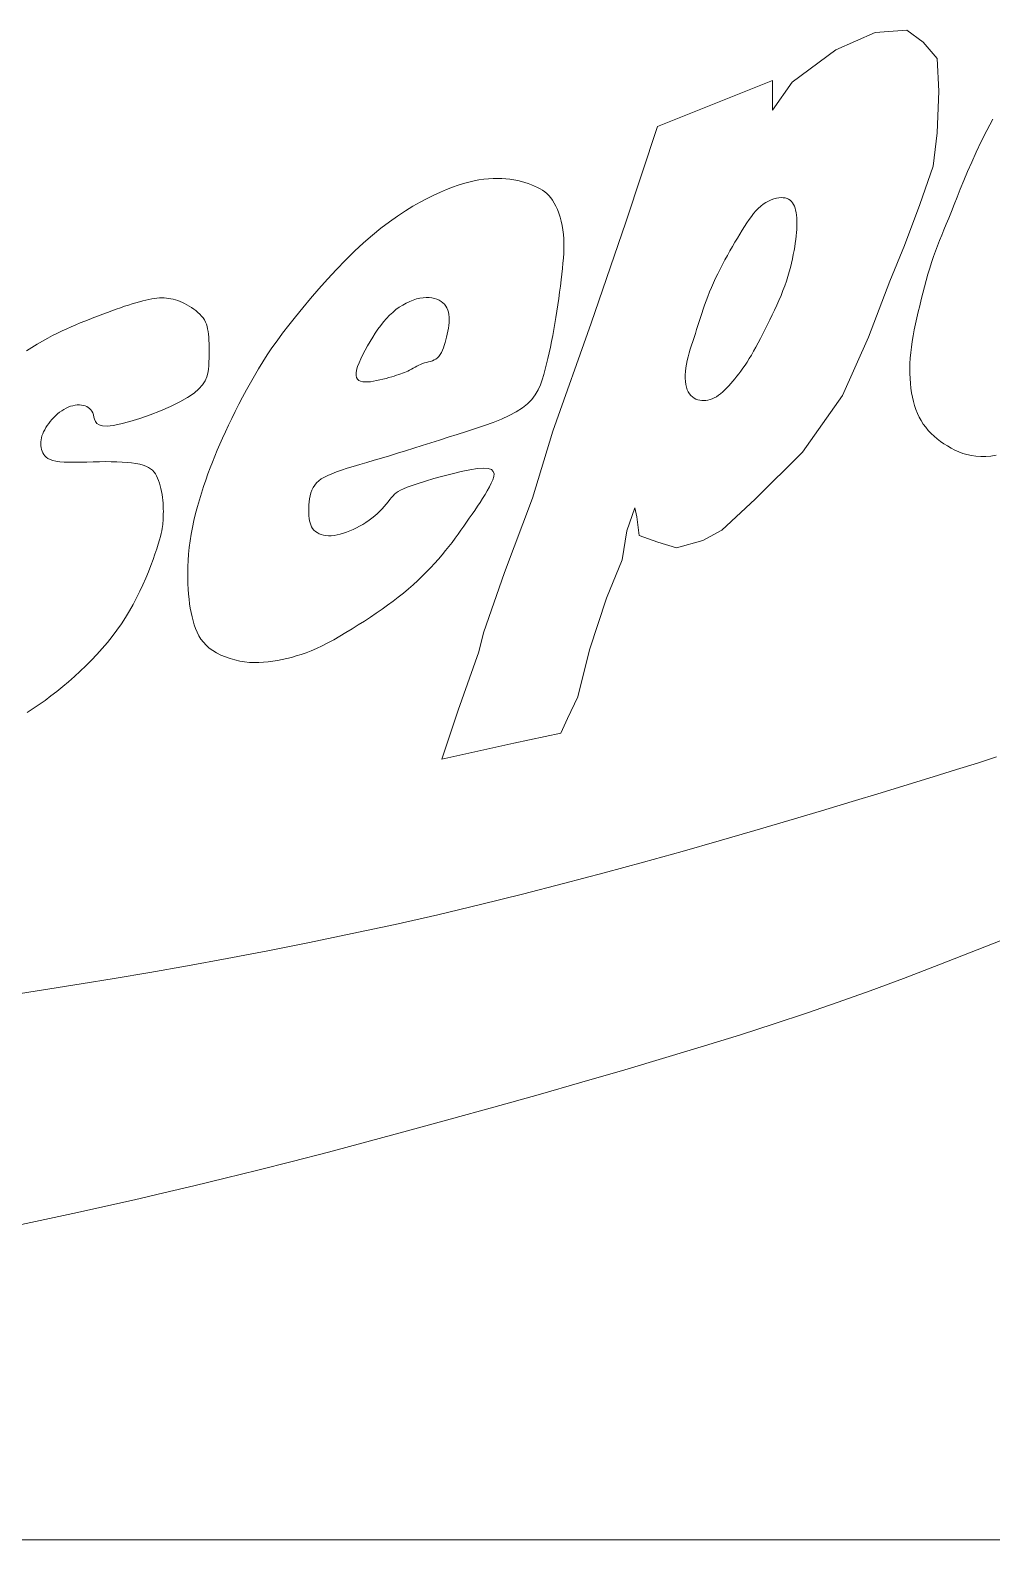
# Model space of a CAD drawing. Header units: millimetres. Extents: x 200 to 5740, y 200 to 4000.
# Drawn here: x 1493.4 to 1578.9, y 204.5 to 338.6 of the extents above; entities that cross this region are included whole.
import ezdxf
from ezdxf.enums import TextEntityAlignment as Align

# ---------------------------------------------------------------- set-up
doc = ezdxf.new("R2010")
doc.units = ezdxf.units.MM
doc.header["$LTSCALE"] = 20
for name, color, linetype, lineweight in [('圖框層', 7, 'Continuous', 20), ('標題 (ISO)', 7, 'Continuous', 50), ('輪廓線層', 7, 'Continuous', 13)]:
    doc.layers.add(name, color=color, linetype=linetype, lineweight=lineweight)
doc.styles.add('文字型式124', font='kaiu.ttf')
doc.styles.add('文字型式61', font='kaiu.ttf')
doc.styles.add('文字型式65', font='kaiu.ttf')
doc.styles.add('文字型式85', font='kaiu.ttf')
doc.styles.add('文字型式88', font='kaiu.ttf')

# ---------------------------------------------------------------- blocks, each defined once
blk = doc.blocks.new('標題欄框 ISO')
at = {"layer": '圖框層', "color": 7}
blk.add_line((85.948, 15.0347), (362.948, 15.0347), dxfattribs=at)
at = {"layer": '輪廓線層', "color": 116}
for p, q in [((154.1972, 21.6543), (154.3726, 21.7319)), ((154.3726, 21.7319), (154.513, 21.742)), ((154.513, 21.742), (154.5857, 21.6894)), ((154.5857, 21.6894), (154.6483, 21.6167)), ((154.0042, 21.5116), (154.1972, 21.6543)), ((154.6483, 21.6167), (154.6559, 21.4715)), ((153.4051, 21.3137), (153.9165, 21.5191)), ((153.9165, 21.5191), (153.9165, 21.3863)), ((153.9165, 21.3863), (154.0042, 21.5116)), ((154.6559, 21.4715), (154.6483, 21.2862)), ((154.8683, 21.2959), (154.8947, 21.346)), ((153.2639, 20.889), (153.4051, 21.3137)), ((154.6483, 21.2862), (154.6308, 21.1384)), ((154.8439, 21.2473), (154.8683, 21.2959)), ((154.8014, 21.1563), (154.8217, 21.2007)), ((154.8217, 21.2007), (154.8439, 21.2473)), ((154.6308, 21.1384), (154.5706, 20.9681)), ((154.783, 21.114), (154.8014, 21.1563)), ((152.5195, 21.0534), (152.5438, 21.0609)), ((152.5438, 21.0609), (152.5672, 21.0672)), ((152.5672, 21.0672), (152.59, 21.0724)), ((152.59, 21.0724), (152.612, 21.0765)), ((152.612, 21.0765), (152.6335, 21.0797)), ((152.6335, 21.0797), (152.6543, 21.0819)), ((152.6543, 21.0819), (152.6745, 21.0832)), ((152.6745, 21.0832), (152.6941, 21.0836)), ((152.6941, 21.0836), (152.7132, 21.0832)), ((152.7132, 21.0832), (152.7317, 21.0821)), ((152.7317, 21.0821), (152.7497, 21.0801)), ((152.7497, 21.0801), (152.7672, 21.0774)), ((152.7672, 21.0774), (152.7841, 21.0741)), ((152.7841, 21.0741), (152.8004, 21.0701)), ((152.8004, 21.0701), (152.8161, 21.0657)), ((152.8161, 21.0657), (152.8311, 21.0607)), ((152.8311, 21.0607), (152.8453, 21.0554)), ((154.7509, 21.0361), (154.7662, 21.074)), ((154.7662, 21.074), (154.783, 21.114)), ((152.351, 20.9783), (152.3822, 20.9949)), ((152.3822, 20.9949), (152.412, 21.0097)), ((152.412, 21.0097), (152.4406, 21.0229)), ((152.4406, 21.0229), (152.468, 21.0345)), ((152.468, 21.0345), (152.4942, 21.0447)), ((152.4942, 21.0447), (152.5195, 21.0534)), ((152.8453, 21.0554), (152.8588, 21.0497)), ((152.8588, 21.0497), (152.8714, 21.0437)), ((152.8714, 21.0437), (152.8832, 21.0375)), ((152.8832, 21.0375), (152.8942, 21.0308)), ((152.8942, 21.0308), (152.9044, 21.0237)), ((152.9044, 21.0237), (152.914, 21.0158)), ((152.914, 21.0158), (152.9229, 21.0071)), ((152.9229, 21.0071), (152.9313, 20.9973)), ((152.9313, 20.9973), (152.9392, 20.9863)), ((153.9224, 20.9921), (153.9338, 20.9952)), ((153.9338, 20.9952), (153.9447, 20.9971)), ((153.9447, 20.9971), (153.9549, 20.998)), ((153.9549, 20.998), (153.9644, 20.9977)), ((153.9644, 20.9977), (153.9731, 20.9965)), ((153.9731, 20.9965), (153.981, 20.9941)), ((153.981, 20.9941), (153.9881, 20.9908)), ((154.7236, 20.9672), (154.7367, 21.0005)), ((154.7367, 21.0005), (154.7509, 21.0361)), ((152.2497, 20.9161), (152.2847, 20.9391)), ((152.2847, 20.9391), (152.3184, 20.9598)), ((152.3184, 20.9598), (152.351, 20.9783)), ((152.9392, 20.9863), (152.9467, 20.974)), ((152.9467, 20.974), (152.9537, 20.9602)), ((152.9537, 20.9602), (152.9604, 20.945)), ((152.9604, 20.945), (152.9665, 20.9286)), ((152.9665, 20.9286), (152.972, 20.9112)), ((153.8223, 20.9144), (153.8323, 20.9274)), ((153.8323, 20.9274), (153.8425, 20.9393)), ((153.8425, 20.9393), (153.853, 20.9502)), ((153.853, 20.9502), (153.8639, 20.96)), ((153.8639, 20.96), (153.8752, 20.9687)), ((153.8752, 20.9687), (153.8869, 20.9762)), ((153.8869, 20.9762), (153.8988, 20.9826)), ((153.8988, 20.9826), (153.9107, 20.9879)), ((153.9107, 20.9879), (153.9224, 20.9921)), ((153.9881, 20.9908), (153.9945, 20.9865)), ((153.9945, 20.9865), (154.0002, 20.9812)), ((154.0002, 20.9812), (154.0053, 20.975)), ((154.0053, 20.975), (154.0097, 20.9679)), ((154.0097, 20.9679), (154.0134, 20.96)), ((154.0134, 20.96), (154.0166, 20.9512)), ((154.0166, 20.9512), (154.0192, 20.9417)), ((154.0192, 20.9417), (154.0213, 20.9315)), ((154.0213, 20.9315), (154.0228, 20.9205)), ((154.5706, 20.9681), (154.503, 20.7853)), ((154.6997, 20.9075), (154.7113, 20.9362)), ((154.7113, 20.9362), (154.7236, 20.9672)), ((152.1383, 20.8315), (152.1764, 20.8625)), ((152.1764, 20.8625), (152.2136, 20.8907)), ((152.2136, 20.8907), (152.2497, 20.9161)), ((152.972, 20.9112), (152.9769, 20.8929)), ((152.9769, 20.8929), (152.9811, 20.8739)), ((152.9811, 20.8739), (152.9845, 20.8544)), ((153.111, 20.4407), (153.2639, 20.889)), ((153.782, 20.8536), (153.7923, 20.8701)), ((153.7923, 20.8701), (153.8024, 20.8857)), ((153.8024, 20.8857), (153.8124, 20.9006)), ((153.8124, 20.9006), (153.8223, 20.9144)), ((154.0228, 20.9205), (154.0239, 20.9089)), ((154.0239, 20.9089), (154.0245, 20.8968)), ((154.0245, 20.8708), (154.0239, 20.857)), ((154.0245, 20.8968), (154.0247, 20.884)), ((154.0247, 20.884), (154.0245, 20.8708)), ((154.6782, 20.8553), (154.6887, 20.8807)), ((154.6887, 20.8807), (154.6997, 20.9075)), ((152.0593, 20.7601), (152.0992, 20.7973)), ((152.0992, 20.7973), (152.1383, 20.8315)), ((152.9845, 20.8544), (152.987, 20.8345)), ((152.987, 20.8345), (152.9886, 20.8143)), ((152.9886, 20.8143), (152.9893, 20.7938)), ((152.9893, 20.7938), (152.9892, 20.7729)), ((153.7381, 20.7806), (153.7493, 20.7997)), ((153.7493, 20.7997), (153.7604, 20.8183)), ((153.7604, 20.8183), (153.7713, 20.8363)), ((153.7713, 20.8363), (153.782, 20.8536)), ((154.0177, 20.7964), (154.0151, 20.7798)), ((154.0198, 20.8124), (154.0177, 20.7964)), ((154.0216, 20.8278), (154.0198, 20.8124)), ((154.0229, 20.8427), (154.0216, 20.8278)), ((154.0239, 20.857), (154.0229, 20.8427)), ((154.6492, 20.7839), (154.6585, 20.8074)), ((154.6585, 20.8074), (154.6681, 20.8311)), ((154.6681, 20.8311), (154.6782, 20.8553)), ((152.019, 20.7203), (152.0593, 20.7601)), ((152.987, 20.7293), (152.9851, 20.7064)), ((152.9884, 20.7514), (152.987, 20.7293)), ((152.9892, 20.7729), (152.9884, 20.7514)), ((153.7047, 20.7211), (153.7157, 20.7412)), ((153.7157, 20.7412), (153.7269, 20.7611)), ((153.7269, 20.7611), (153.7381, 20.7806)), ((154.0051, 20.7263), (154.0008, 20.7074)), ((154.0088, 20.7447), (154.0051, 20.7263)), ((154.0122, 20.7626), (154.0088, 20.7447)), ((154.0151, 20.7798), (154.0122, 20.7626)), ((154.503, 20.7853), (154.4378, 20.6275)), ((154.6232, 20.7105), (154.6316, 20.7359)), ((154.6316, 20.7359), (154.6403, 20.7602)), ((154.6403, 20.7602), (154.6492, 20.7839)), ((151.9391, 20.636), (151.9788, 20.6787)), ((151.9788, 20.6787), (152.019, 20.7203)), ((152.9827, 20.6826), (152.98, 20.6579)), ((152.9851, 20.7064), (152.9827, 20.6826)), ((153.6634, 20.6396), (153.6732, 20.66)), ((153.6732, 20.66), (153.6834, 20.6804)), ((153.6834, 20.6804), (153.6939, 20.7008)), ((153.6939, 20.7008), (153.7047, 20.7211)), ((153.9907, 20.668), (153.9847, 20.6477)), ((153.996, 20.6879), (153.9907, 20.668)), ((154.0008, 20.7074), (153.996, 20.6879)), ((154.6069, 20.6573), (154.6149, 20.6843)), ((154.6149, 20.6843), (154.6232, 20.7105)), ((151.8635, 20.5502), (151.9006, 20.5929)), ((151.9006, 20.5929), (151.9391, 20.636)), ((152.9736, 20.6054), (152.97, 20.5781)), ((152.9769, 20.6321), (152.9736, 20.6054)), ((152.98, 20.6579), (152.9769, 20.6321)), ((153.6366, 20.5792), (153.6451, 20.5992)), ((153.6451, 20.5992), (153.6541, 20.6193)), ((153.6541, 20.6193), (153.6634, 20.6396)), ((153.9708, 20.606), (153.9628, 20.5848)), ((153.9781, 20.627), (153.9708, 20.606)), ((153.9847, 20.6477), (153.9781, 20.627)), ((154.4378, 20.6275), (154.3424, 20.3776)), ((154.5842, 20.5738), (154.5915, 20.6019)), ((154.5915, 20.6019), (154.5991, 20.6298)), ((154.5991, 20.6298), (154.6069, 20.6573)), ((151.0543, 20.521), (151.0712, 20.5264)), ((151.0712, 20.5264), (151.0874, 20.5313)), ((151.0874, 20.5313), (151.1029, 20.5357)), ((151.1029, 20.5357), (151.1177, 20.5397)), ((151.1177, 20.5397), (151.1318, 20.5431)), ((151.1318, 20.5431), (151.1451, 20.5461)), ((151.1451, 20.5461), (151.1577, 20.5485)), ((151.1577, 20.5485), (151.1697, 20.5503)), ((151.1697, 20.5503), (151.181, 20.5516)), ((151.181, 20.5516), (151.1919, 20.5525)), ((151.1919, 20.5525), (151.2025, 20.5527)), ((151.2025, 20.5527), (151.2128, 20.5525)), ((151.2128, 20.5525), (151.2229, 20.5517)), ((151.2229, 20.5517), (151.2329, 20.5505)), ((151.2329, 20.5505), (151.2429, 20.5487)), ((151.2429, 20.5487), (151.253, 20.5464)), ((151.253, 20.5464), (151.2632, 20.5436)), ((151.2632, 20.5436), (151.2733, 20.5403)), ((151.2733, 20.5403), (151.2835, 20.5365)), ((151.2835, 20.5365), (151.2937, 20.5322)), ((151.2937, 20.5322), (151.3039, 20.5274)), ((151.3039, 20.5274), (151.3142, 20.522)), ((151.8285, 20.5086), (151.8635, 20.5502)), ((152.2732, 20.5209), (152.2886, 20.5294)), ((152.2886, 20.5294), (152.3041, 20.5368)), ((152.3041, 20.5368), (152.3194, 20.5429)), ((152.3194, 20.5429), (152.3346, 20.5477)), ((152.3346, 20.5477), (152.3494, 20.5512)), ((152.3494, 20.5512), (152.3637, 20.5535)), ((152.3637, 20.5535), (152.3774, 20.5544)), ((152.3774, 20.5544), (152.3905, 20.5542)), ((152.3905, 20.5542), (152.4029, 20.5528)), ((152.4029, 20.5528), (152.4146, 20.5504)), ((152.4146, 20.5504), (152.4253, 20.5469)), ((152.4253, 20.5469), (152.4352, 20.5424)), ((152.4352, 20.5424), (152.444, 20.5371)), ((152.444, 20.5371), (152.4519, 20.5309)), ((152.4519, 20.5309), (152.4586, 20.524)), ((152.9662, 20.5503), (152.9622, 20.5222)), ((152.97, 20.5781), (152.9662, 20.5503)), ((153.6142, 20.521), (153.6212, 20.5401)), ((153.6212, 20.5401), (153.6286, 20.5595)), ((153.6286, 20.5595), (153.6366, 20.5792)), ((153.9449, 20.5417), (153.9352, 20.5201)), ((153.9541, 20.5633), (153.9449, 20.5417)), ((153.9628, 20.5848), (153.9541, 20.5633)), ((154.5703, 20.5179), (154.5771, 20.5458)), ((154.5771, 20.5458), (154.5842, 20.5738)), ((150.8601, 20.4493), (150.8803, 20.4573)), ((150.8803, 20.4573), (150.9006, 20.4653)), ((150.9006, 20.4653), (150.9208, 20.4731)), ((150.9208, 20.4731), (150.941, 20.4808)), ((150.941, 20.4808), (150.961, 20.4883)), ((150.961, 20.4883), (150.9807, 20.4955)), ((150.9807, 20.4955), (150.9999, 20.5024)), ((150.9999, 20.5024), (151.0187, 20.509)), ((151.0187, 20.509), (151.0368, 20.5152)), ((151.0368, 20.5152), (151.0543, 20.521)), ((151.3142, 20.522), (151.3245, 20.5162)), ((151.3245, 20.5162), (151.3347, 20.5099)), ((151.3347, 20.5099), (151.3446, 20.5031)), ((151.3446, 20.5031), (151.3542, 20.4959)), ((151.3542, 20.4959), (151.3632, 20.4883)), ((151.3632, 20.4883), (151.3717, 20.4804)), ((151.3717, 20.4804), (151.3793, 20.4721)), ((151.3793, 20.4721), (151.386, 20.4635)), ((151.386, 20.4635), (151.3918, 20.4545)), ((151.7663, 20.4314), (151.796, 20.4688)), ((151.796, 20.4688), (151.8285, 20.5086)), ((152.188, 20.4463), (152.201, 20.4613)), ((152.201, 20.4613), (152.2144, 20.4754)), ((152.2144, 20.4754), (152.2284, 20.4884)), ((152.2284, 20.4884), (152.2429, 20.5004)), ((152.2429, 20.5004), (152.2579, 20.5112)), ((152.2579, 20.5112), (152.2732, 20.5209)), ((152.4586, 20.524), (152.4644, 20.5162)), ((152.4644, 20.5162), (152.4692, 20.5077)), ((152.4692, 20.5077), (152.473, 20.4985)), ((152.473, 20.4985), (152.4759, 20.4886)), ((152.4759, 20.4886), (152.4779, 20.4781)), ((152.4779, 20.4781), (152.479, 20.467)), ((152.479, 20.467), (152.4793, 20.4552)), ((152.9536, 20.4662), (152.949, 20.4386)), ((152.958, 20.4941), (152.9536, 20.4662)), ((152.9622, 20.5222), (152.958, 20.4941)), ((153.5902, 20.4475), (153.5958, 20.4655)), ((153.5958, 20.4655), (153.6016, 20.4838)), ((153.6016, 20.4838), (153.6077, 20.5022)), ((153.6077, 20.5022), (153.6142, 20.521)), ((153.9149, 20.4768), (153.9045, 20.4553)), ((153.9252, 20.4984), (153.9149, 20.4768)), ((153.9352, 20.5201), (153.9252, 20.4984)), ((154.5516, 20.4366), (154.5574, 20.4633)), ((154.5574, 20.4633), (154.5637, 20.4904)), ((154.5637, 20.4904), (154.5703, 20.5179)), ((150.7173, 20.3854), (150.7387, 20.3962)), ((150.7387, 20.3962), (150.7595, 20.4062)), ((150.7595, 20.4062), (150.7799, 20.4156)), ((150.7799, 20.4156), (150.8001, 20.4245)), ((150.8001, 20.4245), (150.8201, 20.433)), ((150.8201, 20.433), (150.84, 20.4412)), ((150.84, 20.4412), (150.8601, 20.4493)), ((151.3918, 20.4545), (151.3965, 20.4453)), ((151.3965, 20.4453), (151.4004, 20.4356)), ((151.4004, 20.4356), (151.4036, 20.4253)), ((151.4036, 20.4253), (151.4061, 20.4145)), ((151.4061, 20.4145), (151.4081, 20.403)), ((151.4081, 20.403), (151.4096, 20.3908)), ((151.4096, 20.3908), (151.4108, 20.3778)), ((151.7146, 20.3625), (151.7393, 20.3961)), ((151.7393, 20.3961), (151.7663, 20.4314)), ((152.1396, 20.378), (152.1512, 20.3962)), ((152.1512, 20.3962), (152.1631, 20.4137)), ((152.1631, 20.4137), (152.1754, 20.4304)), ((152.1754, 20.4304), (152.188, 20.4463)), ((152.4709, 20.3917), (152.4679, 20.3788)), ((152.4736, 20.4047), (152.4709, 20.3917)), ((152.4759, 20.4177), (152.4736, 20.4047)), ((152.4776, 20.4305), (152.4759, 20.4177)), ((152.4788, 20.4431), (152.4776, 20.4305)), ((152.4793, 20.4552), (152.4788, 20.4431)), ((152.9443, 20.4116), (152.9394, 20.3851)), ((152.9402, 19.9605), (153.111, 20.4407)), ((152.949, 20.4386), (152.9443, 20.4116)), ((153.5679, 20.3769), (153.5736, 20.3944)), ((153.5736, 20.3944), (153.5791, 20.412)), ((153.5791, 20.412), (153.5846, 20.4297)), ((153.5846, 20.4297), (153.5902, 20.4475)), ((153.8731, 20.3925), (153.8627, 20.3724)), ((153.8835, 20.4131), (153.8731, 20.3925)), ((153.894, 20.4341), (153.8835, 20.4131)), ((153.9045, 20.4553), (153.894, 20.4341)), ((154.5412, 20.3844), (154.5461, 20.4103)), ((154.5461, 20.4103), (154.5516, 20.4366)), ((150.6012, 20.3168), (150.6254, 20.3325)), ((150.6254, 20.3325), (150.6492, 20.3472)), ((150.6492, 20.3472), (150.6726, 20.361)), ((150.6726, 20.361), (150.6953, 20.3737)), ((150.6953, 20.3737), (150.7173, 20.3854)), ((151.4108, 20.3778), (151.4117, 20.3639)), ((151.4117, 20.3639), (151.4123, 20.3493)), ((151.4123, 20.3493), (151.4127, 20.334)), ((151.4127, 20.334), (151.4128, 20.3181)), ((151.6707, 20.2991), (151.6918, 20.3303)), ((151.6918, 20.3303), (151.7146, 20.3625)), ((152.106, 20.3204), (152.1168, 20.3399)), ((152.1168, 20.3399), (152.1281, 20.3592)), ((152.1281, 20.3592), (152.1396, 20.378)), ((152.4537, 20.3303), (152.4494, 20.3196)), ((152.4576, 20.3417), (152.4537, 20.3303)), ((152.4612, 20.3537), (152.4576, 20.3417)), ((152.4647, 20.3661), (152.4612, 20.3537)), ((152.4679, 20.3788), (152.4647, 20.3661)), ((152.9291, 20.3336), (152.9237, 20.3086)), ((152.9343, 20.3591), (152.9291, 20.3336)), ((152.9394, 20.3851), (152.9343, 20.3591)), ((153.5459, 20.308), (153.551, 20.3251)), ((153.551, 20.3251), (153.5565, 20.3422)), ((153.5565, 20.3422), (153.5621, 20.3595)), ((153.5621, 20.3595), (153.5679, 20.3769)), ((153.8424, 20.334), (153.8324, 20.3159)), ((153.8525, 20.3528), (153.8424, 20.334)), ((153.8627, 20.3724), (153.8525, 20.3528)), ((154.3424, 20.3776), (154.2271, 20.1196)), ((154.5304, 20.3094), (154.5333, 20.334)), ((154.5333, 20.334), (154.5369, 20.359)), ((154.5369, 20.359), (154.5412, 20.3844)), ((151.4116, 20.2686), (151.4107, 20.2518)), ((151.4123, 20.2853), (151.4116, 20.2686)), ((151.4127, 20.3019), (151.4123, 20.2853)), ((151.4128, 20.3181), (151.4127, 20.3019)), ((151.632, 20.2378), (151.6509, 20.2684)), ((151.6509, 20.2684), (151.6707, 20.2991)), ((152.0726, 20.2472), (152.0789, 20.264)), ((152.0789, 20.264), (152.0868, 20.2821)), ((152.0868, 20.2821), (152.0959, 20.301)), ((152.0959, 20.301), (152.106, 20.3204)), ((152.3527, 20.2573), (152.3442, 20.2535)), ((152.3613, 20.2606), (152.3527, 20.2573)), ((152.3701, 20.2634), (152.3613, 20.2606)), ((152.379, 20.2658), (152.3701, 20.2634)), ((152.3878, 20.2681), (152.379, 20.2658)), ((152.3964, 20.2705), (152.3878, 20.2681)), ((152.4048, 20.2733), (152.3964, 20.2705)), ((152.4129, 20.2767), (152.4048, 20.2733)), ((152.4205, 20.2809), (152.4129, 20.2767)), ((152.4275, 20.2863), (152.4205, 20.2809)), ((152.4338, 20.2929), (152.4275, 20.2863)), ((152.4395, 20.3008), (152.4338, 20.2929)), ((152.4447, 20.3097), (152.4395, 20.3008)), ((152.4494, 20.3196), (152.4447, 20.3097)), ((152.9123, 20.2596), (152.9063, 20.2356)), ((152.9181, 20.2839), (152.9123, 20.2596)), ((152.9237, 20.3086), (152.9181, 20.2839)), ((153.5313, 20.2416), (153.5339, 20.2579)), ((153.5339, 20.2579), (153.5372, 20.2745)), ((153.5372, 20.2745), (153.5413, 20.2912)), ((153.5413, 20.2912), (153.5459, 20.308)), ((153.8035, 20.2674), (153.7942, 20.2533)), ((153.8129, 20.2826), (153.8035, 20.2674)), ((153.8226, 20.2987), (153.8129, 20.2826)), ((153.8324, 20.3159), (153.8226, 20.2987)), ((154.5264, 20.2386), (154.5269, 20.2617)), ((154.5269, 20.2617), (154.5283, 20.2853)), ((154.5283, 20.2853), (154.5304, 20.3094)), ((151.4024, 20.2012), (151.3949, 20.1839)), ((151.4069, 20.2181), (151.4024, 20.2012)), ((151.4094, 20.235), (151.4069, 20.2181)), ((151.4107, 20.2518), (151.4094, 20.235)), ((151.5959, 20.1756), (151.6138, 20.207)), ((151.6138, 20.207), (151.632, 20.2378)), ((152.0657, 20.2074), (152.0658, 20.2186)), ((152.0679, 20.1984), (152.0657, 20.2074)), ((152.0658, 20.2186), (152.0682, 20.2319)), ((152.0721, 20.1912), (152.0679, 20.1984)), ((152.0682, 20.2319), (152.0726, 20.2472)), ((152.0782, 20.1859), (152.0721, 20.1912)), ((152.1852, 20.1914), (152.1712, 20.188)), ((152.1988, 20.195), (152.1852, 20.1914)), ((152.2119, 20.1987), (152.1988, 20.195)), ((152.2242, 20.2022), (152.2119, 20.1987)), ((152.2354, 20.2055), (152.2242, 20.2022)), ((152.2457, 20.2086), (152.2354, 20.2055)), ((152.2552, 20.2115), (152.2457, 20.2086)), ((152.2641, 20.2145), (152.2552, 20.2115)), ((152.2725, 20.2175), (152.2641, 20.2145)), ((152.2805, 20.2206), (152.2725, 20.2175)), ((152.2883, 20.224), (152.2805, 20.2206)), ((152.296, 20.2277), (152.2883, 20.224)), ((152.3038, 20.2317), (152.296, 20.2277)), ((152.3116, 20.236), (152.3038, 20.2317)), ((152.3196, 20.2405), (152.3116, 20.236)), ((152.3277, 20.245), (152.3196, 20.2405)), ((152.3359, 20.2494), (152.3277, 20.245)), ((152.3442, 20.2535), (152.3359, 20.2494)), ((152.9, 20.212), (152.893, 20.1887)), ((152.9063, 20.2356), (152.9, 20.212)), ((153.5287, 20.2101), (153.5296, 20.2256)), ((153.5287, 20.1952), (153.5287, 20.2101)), ((153.5296, 20.1811), (153.5287, 20.1952)), ((153.5296, 20.2256), (153.5313, 20.2416)), ((153.7491, 20.1934), (153.7402, 20.1828)), ((153.758, 20.2043), (153.7491, 20.1934)), ((153.767, 20.2156), (153.758, 20.2043)), ((153.7759, 20.2275), (153.767, 20.2156)), ((153.785, 20.24), (153.7759, 20.2275)), ((153.7942, 20.2533), (153.785, 20.24)), ((154.5265, 20.216), (154.5264, 20.2386)), ((154.5275, 20.1939), (154.5265, 20.216)), ((154.5291, 20.1725), (154.5275, 20.1939)), ((151.3456, 20.1297), (151.3173, 20.1105)), ((151.3674, 20.1483), (151.3456, 20.1297)), ((151.3835, 20.1663), (151.3674, 20.1483)), ((151.3949, 20.1839), (151.3835, 20.1663)), ((151.5613, 20.1118), (151.5784, 20.1438)), ((151.5784, 20.1438), (151.5959, 20.1756)), ((152.0859, 20.1822), (152.0782, 20.1859)), ((152.0951, 20.18), (152.0859, 20.1822)), ((152.1057, 20.179), (152.0951, 20.18)), ((152.1174, 20.1792), (152.1057, 20.179)), ((152.13, 20.1803), (152.1174, 20.1792)), ((152.1434, 20.1823), (152.13, 20.1803)), ((152.1572, 20.1849), (152.1434, 20.1823)), ((152.1712, 20.188), (152.1572, 20.1849)), ((152.8619, 20.1224), (152.8465, 20.1018)), ((152.8744, 20.1438), (152.8619, 20.1224)), ((152.8846, 20.1659), (152.8744, 20.1438)), ((152.893, 20.1887), (152.8846, 20.1659)), ((153.5313, 20.1678), (153.5296, 20.1811)), ((153.534, 20.1555), (153.5313, 20.1678)), ((153.5376, 20.1444), (153.534, 20.1555)), ((153.5422, 20.1345), (153.5376, 20.1444)), ((153.5475, 20.1259), (153.5422, 20.1345)), ((153.5537, 20.1185), (153.5475, 20.1259)), ((153.6858, 20.1269), (153.6765, 20.1198)), ((153.695, 20.1348), (153.6858, 20.1269)), ((153.7041, 20.1435), (153.695, 20.1348)), ((153.7132, 20.1527), (153.7041, 20.1435)), ((153.7223, 20.1623), (153.7132, 20.1527)), ((153.7313, 20.1724), (153.7223, 20.1623)), ((153.7402, 20.1828), (153.7313, 20.1724)), ((154.5314, 20.1516), (154.5291, 20.1725)), ((154.5344, 20.1313), (154.5314, 20.1516)), ((154.5381, 20.1116), (154.5344, 20.1313)), ((150.7671, 20.0573), (150.7575, 20.0512)), ((150.7769, 20.0626), (150.7671, 20.0573)), ((150.7869, 20.0672), (150.7769, 20.0626)), ((150.797, 20.0708), (150.7869, 20.0672)), ((150.807, 20.0737), (150.797, 20.0708)), ((150.817, 20.0756), (150.807, 20.0737)), ((150.8268, 20.0768), (150.817, 20.0756)), ((150.8362, 20.0771), (150.8268, 20.0768)), ((150.8453, 20.0765), (150.8362, 20.0771)), ((150.8538, 20.0752), (150.8453, 20.0765)), ((150.8618, 20.073), (150.8538, 20.0752)), ((150.8691, 20.0699), (150.8618, 20.073)), ((150.8758, 20.066), (150.8691, 20.0699)), ((150.8818, 20.0612), (150.8758, 20.066)), ((150.8871, 20.0555), (150.8818, 20.0612)), ((150.8916, 20.0488), (150.8871, 20.0555)), ((151.2411, 20.0707), (151.1966, 20.0513)), ((151.282, 20.0906), (151.2411, 20.0707)), ((151.3173, 20.1105), (151.282, 20.0906)), ((151.5288, 20.0483), (151.5448, 20.0799)), ((151.5448, 20.0799), (151.5613, 20.1118)), ((152.8048, 20.0636), (152.7776, 20.0462)), ((152.8276, 20.0822), (152.8048, 20.0636)), ((152.8465, 20.1018), (152.8276, 20.0822)), ((153.5605, 20.1123), (153.5537, 20.1185)), ((153.5679, 20.1071), (153.5605, 20.1123)), ((153.5758, 20.103), (153.5679, 20.1071)), ((153.5841, 20.0998), (153.5758, 20.103)), ((153.5928, 20.0976), (153.5841, 20.0998)), ((153.6016, 20.0964), (153.5928, 20.0976)), ((153.6107, 20.096), (153.6016, 20.0964)), ((153.62, 20.0966), (153.6107, 20.096)), ((153.6293, 20.0981), (153.62, 20.0966)), ((153.6388, 20.1005), (153.6293, 20.0981)), ((153.6482, 20.1039), (153.6388, 20.1005)), ((153.6577, 20.1082), (153.6482, 20.1039)), ((153.6671, 20.1135), (153.6577, 20.1082)), ((153.6765, 20.1198), (153.6671, 20.1135)), ((154.2271, 20.1196), (154.0492, 19.8667)), ((154.5426, 20.0926), (154.5381, 20.1116)), ((154.5477, 20.0742), (154.5426, 20.0926)), ((154.5537, 20.0565), (154.5477, 20.0742)), ((154.5605, 20.0394), (154.5537, 20.0565)), ((150.6998, 19.9945), (150.6933, 19.9854)), ((150.7068, 20.0034), (150.6998, 19.9945)), ((150.7143, 20.0122), (150.7068, 20.0034)), ((150.7222, 20.0208), (150.7143, 20.0122)), ((150.7305, 20.0291), (150.7222, 20.0208)), ((150.7392, 20.037), (150.7305, 20.0291)), ((150.7482, 20.0443), (150.7392, 20.037)), ((150.7575, 20.0512), (150.7482, 20.0443)), ((150.8955, 20.0412), (150.8916, 20.0488)), ((150.8985, 20.0325), (150.8955, 20.0412)), ((150.901, 20.023), (150.8985, 20.0325)), ((150.9037, 20.0131), (150.901, 20.023)), ((150.9078, 20.0036), (150.9037, 20.0131)), ((150.9143, 19.9952), (150.9078, 20.0036)), ((150.9243, 19.9884), (150.9143, 19.9952)), ((150.9388, 19.9841), (150.9243, 19.9884)), ((151.0201, 19.9923), (150.9859, 19.9855)), ((151.0602, 20.0029), (151.0201, 19.9923)), ((151.1042, 20.0168), (151.0602, 20.0029)), ((151.1503, 20.0331), (151.1042, 20.0168)), ((151.1966, 20.0513), (151.1503, 20.0331)), ((151.4989, 19.9868), (151.5135, 20.0172)), ((151.5135, 20.0172), (151.5288, 20.0483)), ((152.6756, 19.9995), (152.6368, 19.9854)), ((152.7124, 20.0142), (152.6756, 19.9995)), ((152.7466, 20.0298), (152.7124, 20.0142)), ((152.7776, 20.0462), (152.7466, 20.0298)), ((154.5682, 20.023), (154.5605, 20.0394)), ((154.5768, 20.0072), (154.5682, 20.023)), ((154.5864, 19.9921), (154.5768, 20.0072)), ((154.597, 19.9777), (154.5864, 19.9921)), ((150.6657, 19.9217), (150.6647, 19.9128)), ((150.6675, 19.9306), (150.6657, 19.9217)), ((150.67, 19.9397), (150.6675, 19.9306)), ((150.6733, 19.9488), (150.67, 19.9397)), ((150.6774, 19.958), (150.6733, 19.9488)), ((150.682, 19.9671), (150.6774, 19.958)), ((150.6874, 19.9763), (150.682, 19.9671)), ((150.6933, 19.9854), (150.6874, 19.9763)), ((150.959, 19.9829), (150.9388, 19.9841)), ((150.9859, 19.9855), (150.959, 19.9829)), ((151.4599, 19.9021), (151.4721, 19.9293)), ((151.4721, 19.9293), (151.4851, 19.9575)), ((151.4851, 19.9575), (151.4989, 19.9868)), ((152.436, 19.9206), (152.3973, 19.9083)), ((152.4755, 19.9332), (152.436, 19.9206)), ((152.5155, 19.9459), (152.4755, 19.9332)), ((152.5562, 19.9587), (152.5155, 19.9459)), ((152.5968, 19.9719), (152.5562, 19.9587)), ((152.6368, 19.9854), (152.5968, 19.9719)), ((152.85, 19.6624), (152.9402, 19.9605)), ((154.6085, 19.9639), (154.597, 19.9777)), ((154.6208, 19.9508), (154.6085, 19.9639)), ((154.634, 19.9383), (154.6208, 19.9508)), ((154.6479, 19.9265), (154.634, 19.9383)), ((154.6625, 19.9152), (154.6479, 19.9265)), ((150.6647, 19.9128), (150.6645, 19.9042)), ((150.6645, 19.9042), (150.665, 19.8957)), ((150.665, 19.8957), (150.6662, 19.8874)), ((150.6662, 19.8874), (150.6681, 19.8794)), ((150.6681, 19.8794), (150.6707, 19.8717)), ((150.6707, 19.8717), (150.6739, 19.8643)), ((150.6739, 19.8643), (150.6778, 19.8572)), ((150.6778, 19.8572), (150.6827, 19.8506)), ((151.4375, 19.8493), (151.4484, 19.8755)), ((151.4484, 19.8755), (151.4599, 19.9021)), ((152.2492, 19.862), (152.2139, 19.8513)), ((152.2851, 19.8731), (152.2492, 19.862)), ((152.3218, 19.8845), (152.2851, 19.8731)), ((152.3592, 19.8963), (152.3218, 19.8845)), ((152.3973, 19.9083), (152.3592, 19.8963)), ((154.0492, 19.8667), (153.8386, 19.6588)), ((154.6777, 19.9046), (154.6625, 19.9152)), ((154.6934, 19.8946), (154.6777, 19.9046)), ((154.7096, 19.8851), (154.6934, 19.8946)), ((154.7264, 19.8765), (154.7096, 19.8851)), ((154.7437, 19.8686), (154.7264, 19.8765)), ((154.7617, 19.8618), (154.7437, 19.8686)), ((154.7804, 19.8562), (154.7617, 19.8618)), ((154.7999, 19.8518), (154.7804, 19.8562)), ((154.9108, 19.8534), (154.8871, 19.8499)), ((150.6827, 19.8506), (150.6888, 19.8445)), ((150.6888, 19.8445), (150.6965, 19.839)), ((150.6965, 19.839), (150.7061, 19.8341)), ((150.7061, 19.8341), (150.7178, 19.83)), ((150.7178, 19.83), (150.7321, 19.8267)), ((150.7321, 19.8267), (150.7491, 19.8243)), ((150.7491, 19.8243), (150.7691, 19.8229)), ((150.7691, 19.8229), (150.7917, 19.8223)), ((150.7917, 19.8223), (150.8164, 19.8222)), ((150.8164, 19.8222), (150.8426, 19.8227)), ((150.8426, 19.8227), (150.8698, 19.8233)), ((150.8698, 19.8233), (150.8974, 19.8241)), ((150.8974, 19.8241), (150.925, 19.8247)), ((150.925, 19.8247), (150.952, 19.825)), ((150.952, 19.825), (150.978, 19.8249)), ((150.978, 19.8249), (151.0028, 19.8243)), ((151.0028, 19.8243), (151.0262, 19.8232)), ((151.0262, 19.8232), (151.0481, 19.8215)), ((151.0481, 19.8215), (151.0685, 19.8193)), ((151.0685, 19.8193), (151.0872, 19.8165)), ((151.0872, 19.8165), (151.1041, 19.8131)), ((151.1041, 19.8131), (151.1191, 19.8091)), ((151.1191, 19.8091), (151.1321, 19.8045)), ((151.1321, 19.8045), (151.1432, 19.7992)), ((151.1432, 19.7992), (151.1528, 19.7932)), ((151.1528, 19.7932), (151.1609, 19.7865)), ((151.1609, 19.7865), (151.1679, 19.779)), ((151.4071, 19.7703), (151.4169, 19.797)), ((151.4169, 19.797), (151.427, 19.8232)), ((151.427, 19.8232), (151.4375, 19.8493)), ((152.001, 19.7873), (151.9782, 19.7793)), ((152.0262, 19.7955), (152.001, 19.7873)), ((152.0535, 19.8039), (152.0262, 19.7955)), ((152.0827, 19.8127), (152.0535, 19.8039)), ((152.1136, 19.8218), (152.0827, 19.8127)), ((152.1459, 19.8313), (152.1136, 19.8218)), ((152.1794, 19.8411), (152.1459, 19.8313)), ((152.2139, 19.8513), (152.1794, 19.8411)), ((152.5331, 19.7812), (152.5709, 19.789)), ((152.5709, 19.789), (152.6047, 19.7942)), ((152.6047, 19.7942), (152.6326, 19.7963)), ((152.6326, 19.7963), (152.6534, 19.7948)), ((152.6534, 19.7948), (152.6675, 19.7898)), ((152.6675, 19.7898), (152.6757, 19.7818)), ((154.8203, 19.8489), (154.7999, 19.8518)), ((154.8417, 19.8476), (154.8203, 19.8489)), ((154.864, 19.8479), (154.8417, 19.8476)), ((154.8871, 19.8499), (154.864, 19.8479)), ((151.1679, 19.779), (151.1739, 19.7708)), ((151.1739, 19.7708), (151.1791, 19.7618)), ((151.1791, 19.7618), (151.1838, 19.7519)), ((151.1838, 19.7519), (151.188, 19.7412)), ((151.188, 19.7412), (151.1919, 19.7298)), ((151.1919, 19.7298), (151.1955, 19.7178)), ((151.3879, 19.7145), (151.3974, 19.7429)), ((151.3974, 19.7429), (151.4071, 19.7703)), ((151.8818, 19.7209), (151.8751, 19.7103)), ((151.89, 19.7306), (151.8818, 19.7209)), ((151.8997, 19.7396), (151.89, 19.7306)), ((151.9112, 19.748), (151.8997, 19.7396)), ((151.9247, 19.756), (151.9112, 19.748)), ((151.9402, 19.7638), (151.9247, 19.756)), ((151.958, 19.7715), (151.9402, 19.7638)), ((151.9782, 19.7793), (151.958, 19.7715)), ((152.2932, 19.7116), (152.3149, 19.7193)), ((152.3149, 19.7193), (152.3419, 19.7282)), ((152.3419, 19.7282), (152.3746, 19.7384)), ((152.3746, 19.7384), (152.4118, 19.7495)), ((152.4118, 19.7495), (152.4518, 19.7608)), ((152.4518, 19.7608), (152.4928, 19.7715)), ((152.4928, 19.7715), (152.5331, 19.7812)), ((152.6667, 19.729), (152.6582, 19.7127)), ((152.6735, 19.7445), (152.6667, 19.729)), ((152.6779, 19.7587), (152.6735, 19.7445)), ((152.6757, 19.7818), (152.6789, 19.7714)), ((152.6789, 19.7714), (152.6779, 19.7587)), ((151.1955, 19.7178), (151.1986, 19.7053)), ((151.1986, 19.7053), (151.2014, 19.6925)), ((151.2014, 19.6925), (151.2037, 19.6795)), ((151.2037, 19.6795), (151.2056, 19.6664)), ((151.2056, 19.6664), (151.2071, 19.6534)), ((151.2071, 19.6534), (151.2082, 19.6406)), ((151.3609, 19.6251), (151.3695, 19.6554)), ((151.3695, 19.6554), (151.3786, 19.6853)), ((151.3786, 19.6853), (151.3879, 19.7145)), ((151.8593, 19.6603), (151.8575, 19.6468)), ((151.8618, 19.6736), (151.8593, 19.6603)), ((151.8652, 19.6865), (151.8618, 19.6736)), ((151.8696, 19.6988), (151.8652, 19.6865)), ((151.8751, 19.7103), (151.8696, 19.6988)), ((152.2083, 19.6466), (152.216, 19.6562)), ((152.216, 19.6562), (152.2233, 19.6651)), ((152.2233, 19.6651), (152.2302, 19.6732)), ((152.2302, 19.6732), (152.2368, 19.6802)), ((152.2368, 19.6802), (152.2439, 19.6866)), ((152.2439, 19.6866), (152.2523, 19.6927)), ((152.2523, 19.6927), (152.2628, 19.6986)), ((152.2628, 19.6986), (152.2761, 19.7048)), ((152.2761, 19.7048), (152.2932, 19.7116)), ((152.628, 19.6616), (152.6168, 19.6441)), ((152.6387, 19.6789), (152.628, 19.6616)), ((152.6488, 19.6959), (152.6387, 19.6789)), ((152.6582, 19.7127), (152.6488, 19.6959)), ((152.7247, 19.3318), (152.85, 19.6624)), ((153.8386, 19.6588), (153.6907, 19.5211)), ((151.2082, 19.6406), (151.2089, 19.628)), ((151.2091, 19.5926), (151.2088, 19.5819)), ((151.2089, 19.628), (151.2092, 19.6158)), ((151.2093, 19.6039), (151.2091, 19.5926)), ((151.2092, 19.6158), (151.2093, 19.6039)), ((151.3454, 19.5638), (151.3528, 19.5945)), ((151.3528, 19.5945), (151.3609, 19.6251)), ((151.8559, 19.6201), (151.8557, 19.6073)), ((151.8557, 19.6073), (151.8559, 19.5951)), ((151.8564, 19.6333), (151.8559, 19.6201)), ((151.8559, 19.5951), (151.8564, 19.5836)), ((151.8575, 19.6468), (151.8564, 19.6333)), ((152.1487, 19.5838), (152.1604, 19.5941)), ((152.1604, 19.5941), (152.1714, 19.6047)), ((152.1714, 19.6047), (152.1816, 19.6154)), ((152.1816, 19.6154), (152.1911, 19.6261)), ((152.1911, 19.6261), (152.2, 19.6365)), ((152.2, 19.6365), (152.2083, 19.6466)), ((152.5812, 19.591), (152.569, 19.5732)), ((152.5933, 19.6087), (152.5812, 19.591)), ((152.6052, 19.6265), (152.5933, 19.6087)), ((152.6168, 19.6441), (152.6052, 19.6265)), ((153.304, 19.6198), (153.2689, 19.5171)), ((153.314, 19.5797), (153.304, 19.6198)), ((151.2043, 19.5278), (151.2024, 19.5178)), ((151.2057, 19.5369), (151.2043, 19.5278)), ((151.2066, 19.5453), (151.2057, 19.5369)), ((151.2073, 19.5537), (151.2066, 19.5453)), ((151.2078, 19.5624), (151.2073, 19.5537)), ((151.2083, 19.5717), (151.2078, 19.5624)), ((151.2088, 19.5819), (151.2083, 19.5717)), ((151.3331, 19.5027), (151.3388, 19.5331)), ((151.3388, 19.5331), (151.3454, 19.5638)), ((151.8564, 19.5836), (151.8574, 19.5728)), ((151.8574, 19.5728), (151.859, 19.5626)), ((151.859, 19.5626), (151.8612, 19.553)), ((151.8612, 19.553), (151.8642, 19.5441)), ((151.8642, 19.5441), (151.868, 19.5359)), ((151.868, 19.5359), (151.8728, 19.5283)), ((151.8728, 19.5283), (151.8785, 19.5213)), ((151.8785, 19.5213), (151.8852, 19.5151)), ((152.0381, 19.5173), (152.0526, 19.5236)), ((152.0526, 19.5236), (152.0672, 19.5306)), ((152.0672, 19.5306), (152.0816, 19.5382)), ((152.0816, 19.5382), (152.0958, 19.5464)), ((152.0958, 19.5464), (152.1097, 19.5551)), ((152.1097, 19.5551), (152.1233, 19.5643)), ((152.1233, 19.5643), (152.1363, 19.5738)), ((152.1363, 19.5738), (152.1487, 19.5838)), ((152.532, 19.5202), (152.5192, 19.5024)), ((152.5445, 19.5378), (152.532, 19.5202)), ((152.5568, 19.5555), (152.5445, 19.5378)), ((152.569, 19.5732), (152.5568, 19.5555)), ((153.324, 19.4971), (153.314, 19.5797)), ((153.6907, 19.5211), (153.6073, 19.4745)), ((151.1864, 19.4586), (151.1798, 19.4377)), ((151.1919, 19.4771), (151.1864, 19.4586)), ((151.1963, 19.4929), (151.1919, 19.4771)), ((151.1998, 19.5063), (151.1963, 19.4929)), ((151.2024, 19.5178), (151.1998, 19.5063)), ((151.3246, 19.4433), (151.3284, 19.4727)), ((151.3284, 19.4727), (151.3331, 19.5027)), ((151.8852, 19.5151), (151.8928, 19.5097)), ((151.8928, 19.5097), (151.9013, 19.505)), ((151.9013, 19.505), (151.9107, 19.5013)), ((151.9107, 19.5013), (151.9208, 19.4984)), ((151.9208, 19.4984), (151.9317, 19.4966)), ((151.9317, 19.4966), (151.9433, 19.4957)), ((151.9433, 19.4957), (151.9555, 19.496)), ((151.9555, 19.496), (151.9684, 19.4973)), ((151.9684, 19.4973), (151.9817, 19.4995)), ((151.9817, 19.4995), (151.9954, 19.5027)), ((151.9954, 19.5027), (152.0094, 19.5068)), ((152.0094, 19.5068), (152.0237, 19.5116)), ((152.0237, 19.5116), (152.0381, 19.5173)), ((152.4925, 19.4665), (152.4784, 19.4483)), ((152.5061, 19.4846), (152.4925, 19.4665)), ((152.5192, 19.5024), (152.5061, 19.4846)), ((153.2689, 19.5171), (153.2488, 19.3894)), ((153.4067, 19.467), (153.324, 19.4971)), ((153.4895, 19.442), (153.4067, 19.467)), ((153.6073, 19.4745), (153.4895, 19.442)), ((151.1634, 19.3896), (151.1537, 19.3632)), ((151.1721, 19.4145), (151.1634, 19.3896)), ((151.1798, 19.4377), (151.1721, 19.4145)), ((151.3183, 19.3588), (151.3196, 19.3862)), ((151.3196, 19.3862), (151.3217, 19.4144)), ((151.3217, 19.4144), (151.3246, 19.4433)), ((152.4319, 19.3922), (152.415, 19.3731)), ((152.4481, 19.4112), (152.4319, 19.3922)), ((152.4636, 19.4299), (152.4481, 19.4112)), ((152.4784, 19.4483), (152.4636, 19.4299)), ((153.2488, 19.3894), (153.1787, 19.2191)), ((151.143, 19.3356), (151.1313, 19.3071)), ((151.1537, 19.3632), (151.143, 19.3356)), ((151.3177, 19.3322), (151.3183, 19.3588)), ((151.3177, 19.3065), (151.3177, 19.3322)), ((152.3789, 19.3348), (152.3598, 19.3157)), ((152.3973, 19.354), (152.3789, 19.3348)), ((152.415, 19.3731), (152.3973, 19.354)), ((152.6316, 19.0645), (152.7247, 19.3318)), ((151.1187, 19.2782), (151.1052, 19.2491)), ((151.1313, 19.3071), (151.1187, 19.2782)), ((151.3184, 19.2819), (151.3177, 19.3065)), ((151.3195, 19.2583), (151.3184, 19.2819)), ((151.3211, 19.2358), (151.3195, 19.2583)), ((152.2981, 19.2596), (152.2761, 19.2414)), ((152.3194, 19.278), (152.2981, 19.2596)), ((152.3399, 19.2968), (152.3194, 19.278)), ((152.3598, 19.3157), (152.3399, 19.2968)), ((151.0752, 19.1907), (151.0587, 19.1617)), ((151.0907, 19.2199), (151.0752, 19.1907)), ((151.1052, 19.2491), (151.0907, 19.2199)), ((151.3233, 19.2141), (151.3211, 19.2358)), ((151.3259, 19.1934), (151.3233, 19.2141)), ((151.3291, 19.1734), (151.3259, 19.1934)), ((152.2058, 19.1877), (152.181, 19.1701)), ((152.2299, 19.2055), (152.2058, 19.1877)), ((152.2533, 19.2233), (152.2299, 19.2055)), ((152.2761, 19.2414), (152.2533, 19.2233)), ((153.1787, 19.2191), (153.1035, 18.9887)), ((151.0413, 19.1328), (151.0228, 19.1041)), ((151.0587, 19.1617), (151.0413, 19.1328)), ((151.3327, 19.1542), (151.3291, 19.1734)), ((151.3369, 19.1356), (151.3327, 19.1542)), ((151.3416, 19.1177), (151.3369, 19.1356)), ((151.3468, 19.1002), (151.3416, 19.1177)), ((152.1027, 19.117), (152.0755, 19.0994)), ((152.1294, 19.1347), (152.1027, 19.117)), ((152.1555, 19.1524), (152.1294, 19.1347)), ((152.181, 19.1701), (152.1555, 19.1524)), ((151.0032, 19.0759), (150.9825, 19.0481)), ((151.0228, 19.1041), (151.0032, 19.0759)), ((151.3528, 19.0833), (151.3468, 19.1002)), ((151.3596, 19.067), (151.3528, 19.0833)), ((151.3674, 19.0514), (151.3596, 19.067)), ((151.3765, 19.0365), (151.3674, 19.0514)), ((151.9933, 19.0491), (151.9664, 19.0339)), ((152.0206, 19.0653), (151.9933, 19.0491)), ((152.048, 19.0821), (152.0206, 19.0653)), ((152.0755, 19.0994), (152.048, 19.0821)), ((152.6116, 18.9794), (152.6316, 19.0645)), ((150.938, 18.9941), (150.9144, 18.968)), ((150.9608, 19.0208), (150.938, 18.9941)), ((150.9825, 19.0481), (150.9608, 19.0208)), ((151.387, 19.0224), (151.3765, 19.0365)), ((151.3991, 19.0092), (151.387, 19.0224)), ((151.413, 18.9968), (151.3991, 19.0092)), ((151.4287, 18.9854), (151.413, 18.9968)), ((151.4462, 18.9749), (151.4287, 18.9854)), ((151.8665, 18.9852), (151.8437, 18.9763)), ((151.8901, 18.9954), (151.8665, 18.9852)), ((151.9146, 19.0069), (151.8901, 18.9954)), ((151.9401, 19.0198), (151.9146, 19.0069)), ((151.9664, 19.0339), (151.9401, 19.0198)), ((153.1035, 18.9887), (153.0508, 18.7808)), ((150.8652, 18.9177), (150.8398, 18.8935)), ((150.8901, 18.9425), (150.8652, 18.9177)), ((150.9144, 18.968), (150.8901, 18.9425)), ((151.465, 18.9655), (151.4462, 18.9749)), ((151.485, 18.9572), (151.465, 18.9655)), ((151.5058, 18.95), (151.485, 18.9572)), ((151.5271, 18.944), (151.5058, 18.95)), ((151.5487, 18.9391), (151.5271, 18.944)), ((151.5704, 18.9356), (151.5487, 18.9391)), ((151.5917, 18.9333), (151.5704, 18.9356)), ((151.6129, 18.9323), (151.5917, 18.9333)), ((151.6338, 18.9323), (151.6129, 18.9323)), ((151.6546, 18.9334), (151.6338, 18.9323)), ((151.6753, 18.9353), (151.6546, 18.9334)), ((151.6959, 18.9381), (151.6753, 18.9353)), ((151.7164, 18.9416), (151.6959, 18.9381)), ((151.7371, 18.9457), (151.7164, 18.9416)), ((151.7578, 18.9503), (151.7371, 18.9457)), ((151.7787, 18.9555), (151.7578, 18.9503)), ((151.7999, 18.9616), (151.7787, 18.9555)), ((151.8215, 18.9684), (151.7999, 18.9616)), ((151.8437, 18.9763), (151.8215, 18.9684)), ((152.5188, 18.7214), (152.6116, 18.9794)), ((150.7881, 18.8474), (150.762, 18.8254)), ((150.814, 18.8701), (150.7881, 18.8474)), ((150.8398, 18.8935), (150.814, 18.8701)), ((150.7096, 18.7838), (150.6834, 18.7643)), ((150.7358, 18.8042), (150.7096, 18.7838)), ((150.762, 18.8254), (150.7358, 18.8042)), ((153.0508, 18.7808), (153.0051, 18.6838)), ((150.631, 18.7276), (150.6048, 18.7105)), ((150.6572, 18.7455), (150.631, 18.7276)), ((150.6834, 18.7643), (150.6572, 18.7455)), ((152.4462, 18.5035), (152.5188, 18.7214)), ((153.0051, 18.6838), (152.975, 18.6187)), ((152.975, 18.6187), (152.767, 18.5737)), ((152.767, 18.5737), (152.4462, 18.5035))]:
    blk.add_line(p, q, dxfattribs=at)
at = {"layer": '輪廓線層', "color": 1}
for p, q in [((154.8273, 18.486), (154.9117, 18.5128)), ((154.631, 18.4245), (154.7338, 18.4565)), ((154.7338, 18.4565), (154.8273, 18.486)), ((154.399, 18.3533), (154.5193, 18.39)), ((154.5193, 18.39), (154.631, 18.4245)), ((154.1337, 18.2735), (154.2703, 18.3144)), ((154.2703, 18.3144), (154.399, 18.3533)), ((153.9895, 18.2308), (154.1337, 18.2735)), ((153.6793, 18.1406), (153.8378, 18.1864)), ((153.8378, 18.1864), (153.9895, 18.2308)), ((153.5143, 18.0936), (153.6793, 18.1406)), ((153.1681, 17.998), (153.3437, 18.0459)), ((153.3437, 18.0459), (153.5143, 18.0936)), ((152.9882, 17.9502), (153.1681, 17.998)), ((152.8046, 17.903), (152.9882, 17.9502)), ((152.4292, 17.812), (152.618, 17.8568)), ((152.618, 17.8568), (152.8046, 17.903)), ((152.2388, 17.769), (152.4292, 17.812)), ((151.8594, 17.6889), (152.0484, 17.7279)), ((152.0484, 17.7279), (152.2388, 17.769)), ((155.0104, 17.729), (154.8252, 17.6554)), ((151.4922, 17.6175), (151.6735, 17.6521)), ((151.6735, 17.6521), (151.8594, 17.6889)), ((154.8252, 17.6554), (154.6554, 17.5891)), ((151.1496, 17.5557), (151.3171, 17.5854)), ((151.3171, 17.5854), (151.4922, 17.6175)), ((154.6554, 17.5891), (154.4984, 17.5291)), ((150.8436, 17.5043), (150.9914, 17.5287)), ((150.9914, 17.5287), (151.1496, 17.5557)), ((154.4984, 17.5291), (154.3505, 17.4742)), ((150.5749, 17.4626), (150.7052, 17.4824)), ((150.7052, 17.4824), (150.8436, 17.5043)), ((154.3505, 17.4742), (154.2079, 17.4231)), ((154.0668, 17.3744), (153.9234, 17.3268)), ((154.2079, 17.4231), (154.0668, 17.3744)), ((153.9234, 17.3268), (153.7738, 17.2789)), ((153.7738, 17.2789), (153.6143, 17.2294)), ((153.4422, 17.1775), (153.2595, 17.1234)), ((153.6143, 17.2294), (153.4422, 17.1775)), ((153.2595, 17.1234), (153.0692, 17.0681)), ((153.0692, 17.0681), (152.8745, 17.0125)), ((152.8745, 17.0125), (152.6785, 16.9573)), ((152.4843, 16.9034), (152.2949, 16.8516)), ((152.6785, 16.9573), (152.4843, 16.9034)), ((152.2949, 16.8516), (152.1136, 16.8029)), ((152.1136, 16.8029), (151.9426, 16.7577)), ((151.7815, 16.716), (151.629, 16.6773)), ((151.9426, 16.7577), (151.7815, 16.716)), ((151.484, 16.6413), (151.3451, 16.6077)), ((151.629, 16.6773), (151.484, 16.6413)), ((151.2113, 16.576), (151.0812, 16.5458)), ((151.3451, 16.6077), (151.2113, 16.576)), ((150.9537, 16.5169), (150.8276, 16.4888)), ((151.0812, 16.5458), (150.9537, 16.5169)), ((150.7028, 16.4616), (150.5788, 16.4352)), ((150.8276, 16.4888), (150.7028, 16.4616))]:
    blk.add_line(p, q, dxfattribs=at)
at = {"layer": '標題 (ISO)'}
for tag, p, height, style in [('描述_001', (104.682, 197.6971), 4, '文字型式65'), ('狀態_001', (264.7973, 30.1299), 3.5, '文字型式85'), ('視圖比例_001', (286.4548, 30.171), 3.5, '文字型式85'), ('主題_001', (152.1951, 28.703), 3.3, '文字型式124'), ('建立日期_001', (285.9921, 24.1161), 2.5, '文字型式88'), ('工程師_001', (305.4161, 17.0298), 3.5, '文字型式85'), ('設計師_001', (345.4161, 17.0298), 3.5, '文字型式85'), ('標題_001', (216.1785, 16.9007), 3.5, '文字型式85'), ('零件號碼_001', (251.5248, 17.1344), 2.9995, '文字型式61')]:
    blk.add_attdef(tag, p, '', height=height, dxfattribs=dict(at, style=style))
at = {"layer": '標題 (ISO)', "style": '文字型式85'}
blk.add_attdef('授權者', text='', height=3.5, dxfattribs=at).set_placement((314.948, 41.0332), align=Align.TOP_LEFT)
at = {"layer": '標題 (ISO)', "style": '文字型式61'}
blk.add_attdef('材料', text='', height=2.9995, dxfattribs=at).set_placement((247.4479, 31.7832), align=Align.MIDDLE_CENTER)

msp = doc.modelspace()

# ---------------------------------------------------------------- block references
at = {"xscale": 20, "yscale": 20, "zscale": 20}
msp.add_blockref('標題欄框 ISO', (-1518.959, -96.219), dxfattribs=at)

doc.saveas('drawing.dxf')
